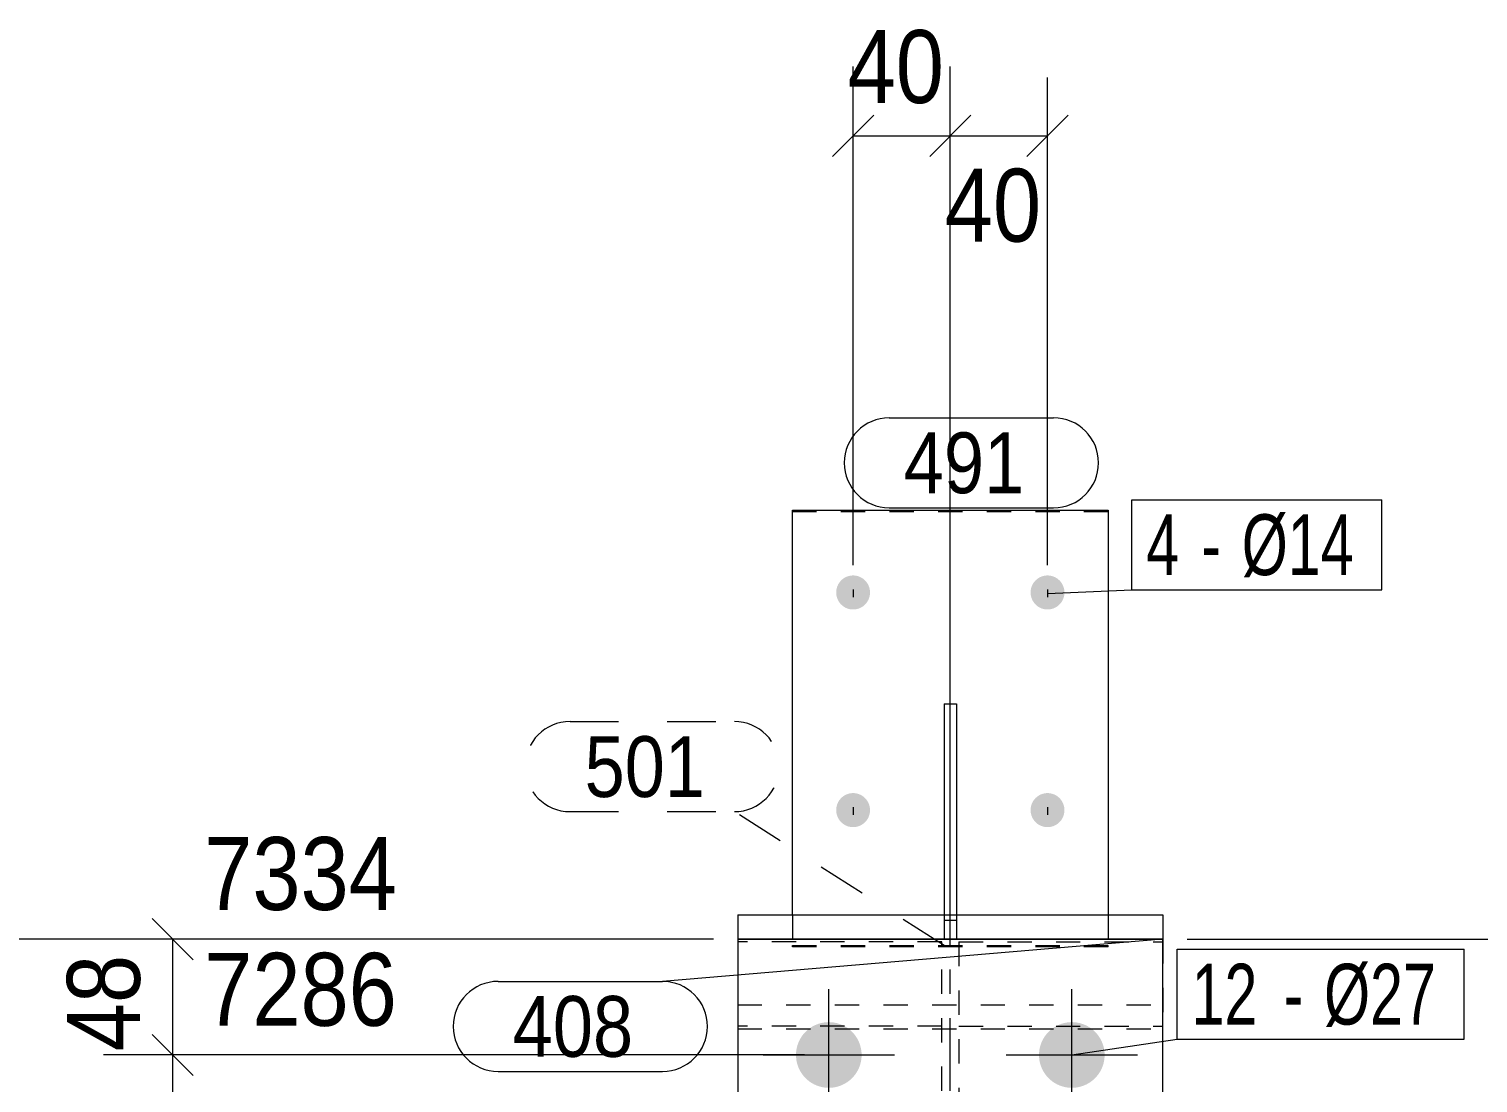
# Model space of a CAD drawing. Header units: millimetres. Extents: x 2 to 579, y 1 to 405.
# Drawn here: x 66.5 to 126.2, y 332.6 to 375.9 of the extents above; entities that cross this region are included whole.
import ezdxf

# ---------------------------------------------------------------- set-up
doc = ezdxf.new("R2010")
doc.units = ezdxf.units.MM
for name, pattern in [('XKITLINE00', [0]), ('XKITLINE01', [4, 1, -1, 1, -1]), ('XKITLINE02', [4, 2, -2]), ('XKITLINE03', [6, 3, -1, 1, -1])]:
    doc.linetypes.add(name, pattern=pattern)
for name, color, linetype, lineweight in [('Bolt', 3, 'Continuous', 0), ('BoltMark', 7, 'Continuous', 0), ('Dimensions', 7, 'Continuous', 0), ('Part', 2, 'Continuous', 0), ('PartMark', 7, 'Continuous', 0)]:
    doc.layers.add(name, color=color, linetype=linetype, lineweight=lineweight)
doc.styles.add('ARIAL', font='ARIAL.TTF')
doc.styles.add('ARIAL_NARROW', font='ARIALN.TTF')

# ---------------------------------------------------------------- blocks, each defined once
blk = doc.blocks.new('*A18')
at = {"layer": 'Bolt'}
for points in [[(98.1, 333.787), (98.102, 333.82), (98.104, 333.854), (98.107, 333.887), (98.11, 333.919), (98.115, 333.952), (98.12, 333.985), (98.126, 334.018), (98.133, 334.05), (98.14, 334.082), (98.149, 334.114), (98.158, 334.146), (98.168, 334.178), (98.179, 334.209), (98.19, 334.24), (98.203, 334.271), (98.216, 334.301), (98.23, 334.331), (98.244, 334.361), (98.259, 334.391), (98.275, 334.42), (98.292, 334.448), (98.309, 334.476), (98.328, 334.504), (98.346, 334.532), (98.366, 334.558), (98.386, 334.585), (98.406, 334.611), (98.428, 334.636), (98.45, 334.661), (98.472, 334.685), (98.495, 334.709), (98.519, 334.732), (98.543, 334.755), (98.568, 334.776), (98.594, 334.798), (98.619, 334.818), (98.646, 334.839), (98.673, 334.858), (98.7, 334.877), (98.728, 334.895), (98.756, 334.912), (98.785, 334.929), (98.814, 334.945), (98.843, 334.96), (98.873, 334.975), (98.903, 334.988), (98.933, 335.001), (98.964, 335.014), (98.995, 335.025), (99.027, 335.036), (99.058, 335.046), (99.09, 335.055), (99.122, 335.064), (99.154, 335.071), (99.187, 335.078), (99.219, 335.084), (99.252, 335.09), (99.285, 335.094), (99.318, 335.098), (99.351, 335.101), (99.384, 335.103), (99.417, 335.104), (99.45, 335.104), (99.483, 335.104), (99.516, 335.103), (99.549, 335.101), (99.582, 335.098), (99.615, 335.094), (99.648, 335.09), (99.681, 335.084), (99.713, 335.078), (99.746, 335.071), (99.778, 335.064), (99.81, 335.055), (99.842, 335.046), (99.873, 335.036), (99.905, 335.025), (99.936, 335.014), (99.967, 335.001), (99.997, 334.988), (100.027, 334.975), (100.057, 334.96), (100.086, 334.945), (100.115, 334.929), (100.144, 334.912), (100.172, 334.895), (100.2, 334.877), (100.227, 334.858), (100.254, 334.839), (100.281, 334.818), (100.306, 334.798), (100.332, 334.776), (100.357, 334.755), (100.381, 334.732), (100.405, 334.709), (100.428, 334.685), (100.45, 334.661), (100.472, 334.636), (100.494, 334.611), (100.514, 334.585), (100.534, 334.558), (100.554, 334.532), (100.572, 334.504), (100.591, 334.476), (100.608, 334.448), (100.625, 334.42), (100.641, 334.391), (100.656, 334.361), (100.67, 334.331), (100.684, 334.301), (100.697, 334.271), (100.71, 334.24), (100.721, 334.209), (100.732, 334.178), (100.742, 334.146), (100.751, 334.114), (100.76, 334.082), (100.767, 334.05), (100.774, 334.018), (100.78, 333.985), (100.785, 333.952), (100.79, 333.919), (100.793, 333.887), (100.796, 333.854), (100.798, 333.82), (100.8, 333.787), (100.8, 333.754), (100.8, 333.721), (100.798, 333.688), (100.796, 333.655), (100.793, 333.622), (100.79, 333.589), (100.785, 333.556), (100.78, 333.523), (100.774, 333.491), (100.767, 333.458), (100.76, 333.426), (100.751, 333.394), (100.742, 333.362), (100.732, 333.331), (100.721, 333.299), (100.71, 333.268), (100.697, 333.238), (100.684, 333.207), (100.67, 333.177), (100.656, 333.147), (100.641, 333.118), (100.625, 333.089), (100.608, 333.06), (100.591, 333.032), (100.572, 333.004), (100.554, 332.977), (100.534, 332.95), (100.514, 332.924), (100.494, 332.898), (100.472, 332.872), (100.45, 332.848), (100.428, 332.823), (100.405, 332.8), (100.381, 332.776), (100.357, 332.754), (100.332, 332.732), (100.306, 332.711), (100.281, 332.69), (100.254, 332.67), (100.227, 332.65), (100.2, 332.632), (100.172, 332.614), (100.144, 332.596), (100.115, 332.58), (100.086, 332.564), (100.057, 332.548), (100.027, 332.534), (99.997, 332.52), (99.967, 332.507), (99.936, 332.495), (99.905, 332.483), (99.873, 332.472), (99.842, 332.462), (99.81, 332.453), (99.778, 332.445), (99.746, 332.437), (99.713, 332.43), (99.681, 332.424), (99.648, 332.419), (99.615, 332.414), (99.582, 332.411), (99.549, 332.408), (99.516, 332.406), (99.483, 332.405), (99.45, 332.404), (99.417, 332.405), (99.384, 332.406), (99.351, 332.408), (99.318, 332.411), (99.285, 332.414), (99.252, 332.419), (99.219, 332.424), (99.187, 332.43), (99.154, 332.437), (99.122, 332.445), (99.09, 332.453), (99.058, 332.462), (99.027, 332.472), (98.995, 332.483), (98.964, 332.495), (98.933, 332.507), (98.903, 332.52), (98.873, 332.534), (98.843, 332.548), (98.814, 332.564), (98.785, 332.58), (98.756, 332.596), (98.728, 332.614), (98.7, 332.632), (98.673, 332.65), (98.646, 332.67), (98.619, 332.69), (98.594, 332.711), (98.568, 332.732), (98.543, 332.754), (98.519, 332.776), (98.495, 332.8), (98.472, 332.823), (98.45, 332.848), (98.428, 332.872), (98.406, 332.898), (98.386, 332.924), (98.366, 332.95), (98.346, 332.977), (98.328, 333.004), (98.309, 333.032), (98.292, 333.06), (98.275, 333.089), (98.259, 333.118), (98.244, 333.147), (98.23, 333.177), (98.216, 333.207), (98.203, 333.238), (98.19, 333.268), (98.179, 333.299), (98.168, 333.331), (98.158, 333.362), (98.149, 333.394), (98.14, 333.426), (98.133, 333.458), (98.126, 333.491), (98.12, 333.523), (98.115, 333.556), (98.11, 333.589), (98.107, 333.622), (98.104, 333.655), (98.102, 333.688), (98.1, 333.721), (98.1, 333.754)], [(108.1, 333.787), (108.102, 333.82), (108.104, 333.854), (108.107, 333.887), (108.11, 333.919), (108.115, 333.952), (108.12, 333.985), (108.126, 334.018), (108.133, 334.05), (108.14, 334.082), (108.149, 334.114), (108.158, 334.146), (108.168, 334.178), (108.179, 334.209), (108.19, 334.24), (108.203, 334.271), (108.216, 334.301), (108.23, 334.331), (108.244, 334.361), (108.259, 334.391), (108.275, 334.42), (108.292, 334.448), (108.309, 334.476), (108.328, 334.504), (108.346, 334.532), (108.366, 334.558), (108.386, 334.585), (108.406, 334.611), (108.428, 334.636), (108.45, 334.661), (108.472, 334.685), (108.495, 334.709), (108.519, 334.732), (108.543, 334.755), (108.568, 334.776), (108.594, 334.798), (108.619, 334.818), (108.646, 334.839), (108.673, 334.858), (108.7, 334.877), (108.728, 334.895), (108.756, 334.912), (108.785, 334.929), (108.814, 334.945), (108.843, 334.96), (108.873, 334.975), (108.903, 334.988), (108.933, 335.001), (108.964, 335.014), (108.995, 335.025), (109.027, 335.036), (109.058, 335.046), (109.09, 335.055), (109.122, 335.064), (109.154, 335.071), (109.187, 335.078), (109.219, 335.084), (109.252, 335.09), (109.285, 335.094), (109.318, 335.098), (109.351, 335.101), (109.384, 335.103), (109.417, 335.104), (109.45, 335.104), (109.483, 335.104), (109.516, 335.103), (109.549, 335.101), (109.582, 335.098), (109.615, 335.094), (109.648, 335.09), (109.681, 335.084), (109.713, 335.078), (109.746, 335.071), (109.778, 335.064), (109.81, 335.055), (109.842, 335.046), (109.873, 335.036), (109.905, 335.025), (109.936, 335.014), (109.967, 335.001), (109.997, 334.988), (110.027, 334.975), (110.057, 334.96), (110.086, 334.945), (110.115, 334.929), (110.144, 334.912), (110.172, 334.895), (110.2, 334.877), (110.227, 334.858), (110.254, 334.839), (110.281, 334.818), (110.306, 334.798), (110.332, 334.776), (110.357, 334.755), (110.381, 334.732), (110.405, 334.709), (110.428, 334.685), (110.45, 334.661), (110.472, 334.636), (110.494, 334.611), (110.514, 334.585), (110.534, 334.558), (110.554, 334.532), (110.572, 334.504), (110.591, 334.476), (110.608, 334.448), (110.625, 334.42), (110.641, 334.391), (110.656, 334.361), (110.67, 334.331), (110.684, 334.301), (110.697, 334.271), (110.71, 334.24), (110.721, 334.209), (110.732, 334.178), (110.742, 334.146), (110.751, 334.114), (110.76, 334.082), (110.767, 334.05), (110.774, 334.018), (110.78, 333.985), (110.785, 333.952), (110.79, 333.919), (110.793, 333.887), (110.796, 333.854), (110.798, 333.82), (110.8, 333.787), (110.8, 333.754), (110.8, 333.721), (110.798, 333.688), (110.796, 333.655), (110.793, 333.622), (110.79, 333.589), (110.785, 333.556), (110.78, 333.523), (110.774, 333.491), (110.767, 333.458), (110.76, 333.426), (110.751, 333.394), (110.742, 333.362), (110.732, 333.331), (110.721, 333.299), (110.71, 333.268), (110.697, 333.238), (110.684, 333.207), (110.67, 333.177), (110.656, 333.147), (110.641, 333.118), (110.625, 333.089), (110.608, 333.06), (110.591, 333.032), (110.572, 333.004), (110.554, 332.977), (110.534, 332.95), (110.514, 332.924), (110.494, 332.898), (110.472, 332.872), (110.45, 332.848), (110.428, 332.823), (110.405, 332.8), (110.381, 332.776), (110.357, 332.754), (110.332, 332.732), (110.306, 332.711), (110.281, 332.69), (110.254, 332.67), (110.227, 332.65), (110.2, 332.632), (110.172, 332.614), (110.144, 332.596), (110.115, 332.58), (110.086, 332.564), (110.057, 332.548), (110.027, 332.534), (109.997, 332.52), (109.967, 332.507), (109.936, 332.495), (109.905, 332.483), (109.873, 332.472), (109.842, 332.462), (109.81, 332.453), (109.778, 332.445), (109.746, 332.437), (109.713, 332.43), (109.681, 332.424), (109.648, 332.419), (109.615, 332.414), (109.582, 332.411), (109.549, 332.408), (109.516, 332.406), (109.483, 332.405), (109.45, 332.404), (109.417, 332.405), (109.384, 332.406), (109.351, 332.408), (109.318, 332.411), (109.285, 332.414), (109.252, 332.419), (109.219, 332.424), (109.187, 332.43), (109.154, 332.437), (109.122, 332.445), (109.09, 332.453), (109.058, 332.462), (109.027, 332.472), (108.995, 332.483), (108.964, 332.495), (108.933, 332.507), (108.903, 332.52), (108.873, 332.534), (108.843, 332.548), (108.814, 332.564), (108.785, 332.58), (108.756, 332.596), (108.728, 332.614), (108.7, 332.632), (108.673, 332.65), (108.646, 332.67), (108.619, 332.69), (108.594, 332.711), (108.568, 332.732), (108.543, 332.754), (108.519, 332.776), (108.495, 332.8), (108.472, 332.823), (108.45, 332.848), (108.428, 332.872), (108.406, 332.898), (108.386, 332.924), (108.366, 332.95), (108.346, 332.977), (108.328, 333.004), (108.309, 333.032), (108.292, 333.06), (108.275, 333.089), (108.259, 333.118), (108.244, 333.147), (108.23, 333.177), (108.216, 333.207), (108.203, 333.238), (108.19, 333.268), (108.179, 333.299), (108.168, 333.331), (108.158, 333.362), (108.149, 333.394), (108.14, 333.426), (108.133, 333.458), (108.126, 333.491), (108.12, 333.523), (108.115, 333.556), (108.11, 333.589), (108.107, 333.622), (108.104, 333.655), (108.102, 333.688), (108.1, 333.721), (108.1, 333.754)]]:
    blk.add_hatch(color=3, dxfattribs=at).paths.add_polyline_path(points, flags=17)
at = {"layer": 'Bolt', "color": 3, "linetype": 'XKITLINE00', "lineweight": 0}
for p, q in [((99.45, 331.054), (99.45, 336.454)), ((109.45, 331.054), (109.45, 336.454)), ((96.75, 333.754), (102.15, 333.754)), ((106.75, 333.754), (112.15, 333.754))]:
    blk.add_line(p, q, dxfattribs=at)
blk = doc.blocks.new('*A20')
at = {"layer": 'Bolt'}
for points in [[(101.145, 352.739), (101.143, 352.705), (101.139, 352.671), (101.133, 352.637), (101.125, 352.603), (101.116, 352.57), (101.105, 352.538), (101.093, 352.506), (101.079, 352.474), (101.064, 352.444), (101.047, 352.414), (101.029, 352.385), (101.009, 352.357), (100.988, 352.329), (100.966, 352.303), (100.942, 352.279), (100.917, 352.255), (100.892, 352.232), (100.865, 352.211), (100.837, 352.192), (100.808, 352.173), (100.778, 352.156), (100.748, 352.141), (100.716, 352.127), (100.685, 352.114), (100.652, 352.104), (100.619, 352.095), (100.586, 352.087), (100.552, 352.081), (100.518, 352.077), (100.484, 352.074), (100.45, 352.074), (100.416, 352.074), (100.382, 352.077), (100.348, 352.081), (100.314, 352.087), (100.281, 352.095), (100.248, 352.104), (100.215, 352.114), (100.184, 352.127), (100.152, 352.141), (100.122, 352.156), (100.092, 352.173), (100.063, 352.192), (100.035, 352.211), (100.008, 352.232), (99.983, 352.255), (99.958, 352.279), (99.934, 352.303), (99.912, 352.329), (99.891, 352.357), (99.871, 352.385), (99.853, 352.414), (99.836, 352.444), (99.821, 352.474), (99.807, 352.506), (99.795, 352.538), (99.784, 352.57), (99.775, 352.603), (99.767, 352.637), (99.761, 352.671), (99.757, 352.705), (99.755, 352.739), (99.754, 352.774), (99.755, 352.808), (99.757, 352.842), (99.761, 352.876), (99.767, 352.91), (99.775, 352.944), (99.784, 352.977), (99.795, 353.009), (99.807, 353.041), (99.821, 353.073), (99.836, 353.104), (99.853, 353.133), (99.871, 353.162), (99.891, 353.191), (99.912, 353.218), (99.934, 353.244), (99.958, 353.269), (99.983, 353.292), (100.008, 353.315), (100.035, 353.336), (100.063, 353.356), (100.092, 353.374), (100.122, 353.391), (100.152, 353.406), (100.184, 353.42), (100.215, 353.433), (100.248, 353.443), (100.281, 353.453), (100.314, 353.46), (100.348, 353.466), (100.382, 353.47), (100.416, 353.473), (100.45, 353.474), (100.484, 353.473), (100.518, 353.47), (100.552, 353.466), (100.586, 353.46), (100.619, 353.453), (100.652, 353.443), (100.685, 353.433), (100.716, 353.42), (100.748, 353.406), (100.778, 353.391), (100.808, 353.374), (100.837, 353.356), (100.865, 353.336), (100.892, 353.315), (100.917, 353.292), (100.942, 353.269), (100.966, 353.244), (100.988, 353.218), (101.009, 353.191), (101.029, 353.162), (101.047, 353.133), (101.064, 353.104), (101.079, 353.073), (101.093, 353.041), (101.105, 353.009), (101.116, 352.977), (101.125, 352.944), (101.133, 352.91), (101.139, 352.876), (101.143, 352.842), (101.145, 352.808), (101.146, 352.774)], [(109.145, 352.739), (109.143, 352.705), (109.139, 352.671), (109.133, 352.637), (109.125, 352.603), (109.116, 352.57), (109.105, 352.538), (109.093, 352.506), (109.079, 352.474), (109.064, 352.444), (109.047, 352.414), (109.029, 352.385), (109.009, 352.357), (108.988, 352.329), (108.966, 352.303), (108.942, 352.279), (108.917, 352.255), (108.892, 352.232), (108.865, 352.211), (108.837, 352.192), (108.808, 352.173), (108.778, 352.156), (108.748, 352.141), (108.716, 352.127), (108.685, 352.114), (108.652, 352.104), (108.619, 352.095), (108.586, 352.087), (108.552, 352.081), (108.518, 352.077), (108.484, 352.074), (108.45, 352.074), (108.416, 352.074), (108.382, 352.077), (108.348, 352.081), (108.314, 352.087), (108.281, 352.095), (108.248, 352.104), (108.215, 352.114), (108.184, 352.127), (108.152, 352.141), (108.122, 352.156), (108.092, 352.173), (108.063, 352.192), (108.035, 352.211), (108.008, 352.232), (107.983, 352.255), (107.958, 352.279), (107.934, 352.303), (107.912, 352.329), (107.891, 352.357), (107.871, 352.385), (107.853, 352.414), (107.836, 352.444), (107.821, 352.474), (107.807, 352.506), (107.795, 352.538), (107.784, 352.57), (107.775, 352.603), (107.767, 352.637), (107.761, 352.671), (107.757, 352.705), (107.755, 352.739), (107.754, 352.774), (107.755, 352.808), (107.757, 352.842), (107.761, 352.876), (107.767, 352.91), (107.775, 352.944), (107.784, 352.977), (107.795, 353.009), (107.807, 353.041), (107.821, 353.073), (107.836, 353.104), (107.853, 353.133), (107.871, 353.162), (107.891, 353.191), (107.912, 353.218), (107.934, 353.244), (107.958, 353.269), (107.983, 353.292), (108.008, 353.315), (108.035, 353.336), (108.063, 353.356), (108.092, 353.374), (108.122, 353.391), (108.152, 353.406), (108.184, 353.42), (108.215, 353.433), (108.248, 353.443), (108.281, 353.453), (108.314, 353.46), (108.348, 353.466), (108.382, 353.47), (108.416, 353.473), (108.45, 353.474), (108.484, 353.473), (108.518, 353.47), (108.552, 353.466), (108.586, 353.46), (108.619, 353.453), (108.652, 353.443), (108.685, 353.433), (108.716, 353.42), (108.748, 353.406), (108.778, 353.391), (108.808, 353.374), (108.837, 353.356), (108.865, 353.336), (108.892, 353.315), (108.917, 353.292), (108.942, 353.269), (108.966, 353.244), (108.988, 353.218), (109.009, 353.191), (109.029, 353.162), (109.047, 353.133), (109.064, 353.104), (109.079, 353.073), (109.093, 353.041), (109.105, 353.009), (109.116, 352.977), (109.125, 352.944), (109.133, 352.91), (109.139, 352.876), (109.143, 352.842), (109.145, 352.808), (109.146, 352.774)], [(101.145, 343.789), (101.143, 343.755), (101.139, 343.72), (101.133, 343.687), (101.125, 343.653), (101.116, 343.62), (101.105, 343.587), (101.093, 343.555), (101.079, 343.524), (101.064, 343.493), (101.047, 343.463), (101.029, 343.434), (101.009, 343.406), (100.988, 343.379), (100.966, 343.353), (100.942, 343.328), (100.917, 343.305), (100.892, 343.282), (100.865, 343.261), (100.837, 343.241), (100.808, 343.223), (100.778, 343.206), (100.748, 343.19), (100.716, 343.176), (100.685, 343.164), (100.652, 343.153), (100.619, 343.144), (100.586, 343.137), (100.552, 343.131), (100.518, 343.127), (100.484, 343.124), (100.45, 343.123), (100.416, 343.124), (100.382, 343.127), (100.348, 343.131), (100.314, 343.137), (100.281, 343.144), (100.248, 343.153), (100.215, 343.164), (100.184, 343.176), (100.152, 343.19), (100.122, 343.206), (100.092, 343.223), (100.063, 343.241), (100.035, 343.261), (100.008, 343.282), (99.983, 343.305), (99.958, 343.328), (99.934, 343.353), (99.912, 343.379), (99.891, 343.406), (99.871, 343.434), (99.853, 343.463), (99.836, 343.493), (99.821, 343.524), (99.807, 343.555), (99.795, 343.587), (99.784, 343.62), (99.775, 343.653), (99.767, 343.687), (99.761, 343.72), (99.757, 343.755), (99.755, 343.789), (99.754, 343.823), (99.755, 343.858), (99.757, 343.892), (99.761, 343.926), (99.767, 343.96), (99.775, 343.993), (99.784, 344.026), (99.795, 344.059), (99.807, 344.091), (99.821, 344.122), (99.836, 344.153), (99.853, 344.183), (99.871, 344.212), (99.891, 344.24), (99.912, 344.267), (99.934, 344.293), (99.958, 344.318), (99.983, 344.342), (100.008, 344.364), (100.035, 344.385), (100.063, 344.405), (100.092, 344.424), (100.122, 344.441), (100.152, 344.456), (100.184, 344.47), (100.215, 344.482), (100.248, 344.493), (100.281, 344.502), (100.314, 344.51), (100.348, 344.516), (100.382, 344.52), (100.416, 344.522), (100.45, 344.523), (100.484, 344.522), (100.518, 344.52), (100.552, 344.516), (100.586, 344.51), (100.619, 344.502), (100.652, 344.493), (100.685, 344.482), (100.716, 344.47), (100.748, 344.456), (100.778, 344.441), (100.808, 344.424), (100.837, 344.405), (100.865, 344.385), (100.892, 344.364), (100.917, 344.342), (100.942, 344.318), (100.966, 344.293), (100.988, 344.267), (101.009, 344.24), (101.029, 344.212), (101.047, 344.183), (101.064, 344.153), (101.079, 344.122), (101.093, 344.091), (101.105, 344.059), (101.116, 344.026), (101.125, 343.993), (101.133, 343.96), (101.139, 343.926), (101.143, 343.892), (101.145, 343.858), (101.146, 343.823)], [(109.145, 343.789), (109.143, 343.755), (109.139, 343.72), (109.133, 343.687), (109.125, 343.653), (109.116, 343.62), (109.105, 343.587), (109.093, 343.555), (109.079, 343.524), (109.064, 343.493), (109.047, 343.463), (109.029, 343.434), (109.009, 343.406), (108.988, 343.379), (108.966, 343.353), (108.942, 343.328), (108.917, 343.305), (108.892, 343.282), (108.865, 343.261), (108.837, 343.241), (108.808, 343.223), (108.778, 343.206), (108.748, 343.19), (108.716, 343.176), (108.685, 343.164), (108.652, 343.153), (108.619, 343.144), (108.586, 343.137), (108.552, 343.131), (108.518, 343.127), (108.484, 343.124), (108.45, 343.123), (108.416, 343.124), (108.382, 343.127), (108.348, 343.131), (108.314, 343.137), (108.281, 343.144), (108.248, 343.153), (108.215, 343.164), (108.184, 343.176), (108.152, 343.19), (108.122, 343.206), (108.092, 343.223), (108.063, 343.241), (108.035, 343.261), (108.008, 343.282), (107.983, 343.305), (107.958, 343.328), (107.934, 343.353), (107.912, 343.379), (107.891, 343.406), (107.871, 343.434), (107.853, 343.463), (107.836, 343.493), (107.821, 343.524), (107.807, 343.555), (107.795, 343.587), (107.784, 343.62), (107.775, 343.653), (107.767, 343.687), (107.761, 343.72), (107.757, 343.755), (107.755, 343.789), (107.754, 343.823), (107.755, 343.858), (107.757, 343.892), (107.761, 343.926), (107.767, 343.96), (107.775, 343.993), (107.784, 344.026), (107.795, 344.059), (107.807, 344.091), (107.821, 344.122), (107.836, 344.153), (107.853, 344.183), (107.871, 344.212), (107.891, 344.24), (107.912, 344.267), (107.934, 344.293), (107.958, 344.318), (107.983, 344.342), (108.008, 344.364), (108.035, 344.385), (108.063, 344.405), (108.092, 344.424), (108.122, 344.441), (108.152, 344.456), (108.184, 344.47), (108.215, 344.482), (108.248, 344.493), (108.281, 344.502), (108.314, 344.51), (108.348, 344.516), (108.382, 344.52), (108.416, 344.522), (108.45, 344.523), (108.484, 344.522), (108.518, 344.52), (108.552, 344.516), (108.586, 344.51), (108.619, 344.502), (108.652, 344.493), (108.685, 344.482), (108.716, 344.47), (108.748, 344.456), (108.778, 344.441), (108.808, 344.424), (108.837, 344.405), (108.865, 344.385), (108.892, 344.364), (108.917, 344.342), (108.942, 344.318), (108.966, 344.293), (108.988, 344.267), (109.009, 344.24), (109.029, 344.212), (109.047, 344.183), (109.064, 344.153), (109.079, 344.122), (109.093, 344.091), (109.105, 344.059), (109.116, 344.026), (109.125, 343.993), (109.133, 343.96), (109.139, 343.926), (109.143, 343.892), (109.145, 343.858), (109.146, 343.823)]]:
    blk.add_hatch(color=3, dxfattribs=at).paths.add_polyline_path(points, flags=17)
at = {"layer": 'Bolt', "color": 3, "linetype": 'XKITLINE00', "lineweight": 0}
for p, q in [((100.45, 352.895), (100.45, 352.581)), ((108.45, 352.895), (108.45, 352.581)), ((100.45, 343.945), (100.45, 343.63)), ((108.45, 343.945), (108.45, 343.63))]:
    blk.add_line(p, q, dxfattribs=at)
blk = doc.blocks.new('*A22')
at = {"layer": 'Part', "color": 7, "linetype": 'XKITLINE03', "lineweight": 0}
blk.add_line((104.45, 194.274), (104.45, 346.671), dxfattribs=at)
at = {"layer": 'Part', "color": 2, "linetype": 'XKITLINE00', "lineweight": 0}
for p, q in [((113.2, 338.517), (95.7, 338.517)), ((95.7, 338.517), (95.7, 194.274)), ((113.2, 194.274), (113.2, 338.517))]:
    blk.add_line(p, q, dxfattribs=at)
at = {"layer": 'Part', "color": 7, "linetype": 'XKITLINE01', "lineweight": 0}
for p, q in [((104.1, 338.401), (95.7, 338.401)), ((104.1, 194.274), (104.1, 338.401)), ((104.8, 338.401), (104.8, 194.274)), ((104.8, 338.401), (113.2, 338.401)), ((104.1, 334.941), (95.7, 334.941)), ((95.7, 334.825), (113.2, 334.825)), ((104.8, 334.941), (113.2, 334.941))]:
    blk.add_line(p, q, dxfattribs=at)
blk = doc.blocks.new('*A24')
at = {"layer": 'Part', "color": 2, "linetype": 'XKITLINE00', "lineweight": 0}
for p, q in [((97.95, 339.511), (97.95, 356.155)), ((97.95, 356.155), (110.95, 356.155)), ((110.95, 356.155), (110.95, 339.511))]:
    blk.add_line(p, q, dxfattribs=at)
at = {"layer": 'Part', "color": 7, "linetype": 'XKITLINE01', "lineweight": 0}
for p, q in [((97.95, 356.102), (110.95, 356.102)), ((97.95, 339.511), (97.95, 338.202)), ((110.95, 339.511), (110.95, 338.202)), ((97.95, 338.254), (110.95, 338.254)), ((97.95, 338.202), (97.95, 338.254)), ((110.95, 338.202), (97.95, 338.202)), ((110.95, 338.202), (110.95, 338.254))]:
    blk.add_line(p, q, dxfattribs=at)
blk = doc.blocks.new('*A25')
at = {"layer": 'Part', "color": 2, "linetype": 'XKITLINE00', "lineweight": 0}
for p, q in [((104.2, 348.199), (104.2, 339.511)), ((104.2, 348.199), (104.7, 348.199)), ((104.7, 348.199), (104.7, 339.511))]:
    blk.add_line(p, q, dxfattribs=at)
at = {"layer": 'Part', "color": 7, "linetype": 'XKITLINE01', "lineweight": 0}
for p, q in [((104.2, 339.511), (104.2, 338.254)), ((104.2, 339.303), (104.7, 339.303)), ((104.7, 339.511), (104.7, 338.254)), ((104.2, 338.254), (104.7, 338.254))]:
    blk.add_line(p, q, dxfattribs=at)
blk = doc.blocks.new('*A26')
at = {"layer": 'Part', "color": 2, "linetype": 'XKITLINE00', "lineweight": 0}
for p, q in [((95.7, 339.511), (95.7, 338.517)), ((95.7, 339.511), (113.2, 339.511)), ((113.2, 339.511), (113.2, 338.517)), ((95.7, 338.517), (113.2, 338.517))]:
    blk.add_line(p, q, dxfattribs=at)
at = {"layer": 'Part', "color": 7, "linetype": 'XKITLINE01', "lineweight": 0}
for p, q in [((95.7, 338.517), (95.7, 334.825)), ((113.2, 338.517), (113.2, 334.825)), ((95.7, 335.819), (113.2, 335.819)), ((95.7, 334.825), (113.2, 334.825))]:
    blk.add_line(p, q, dxfattribs=at)
blk = doc.blocks.new('*A81')
at = {"layer": 'Dimensions', "color": 7, "linetype": 'XKITLINE00', "lineweight": 0}
for p, q in [((100.45, 353.895), (100.45, 374.4)), ((104.45, 339.517), (104.45, 374.4)), ((101.299, 372.399), (99.601, 370.701)), ((105.299, 372.399), (103.601, 370.701)), ((100.45, 371.55), (104.45, 371.55))]:
    blk.add_line(p, q, dxfattribs=at)
at = {"layer": 'Dimensions', "color": 3}
for p in [(100.45, 371.55), (104.45, 371.55)]:
    blk.add_point(p, dxfattribs=at)
at = {"layer": 'Dimensions', "color": 3, "style": 'ARIAL', "width": 0.85}
blk.add_text('40', height=3, dxfattribs=at).set_placement((100.225, 372.9))
blk = doc.blocks.new('*A82')
at = {"layer": 'Dimensions', "color": 7, "linetype": 'XKITLINE00', "lineweight": 0}
for p, q in [((104.45, 339.517), (104.45, 373.95)), ((108.45, 353.895), (108.45, 373.95)), ((105.299, 372.399), (103.601, 370.701)), ((109.299, 372.399), (107.601, 370.701)), ((104.45, 371.55), (108.45, 371.55))]:
    blk.add_line(p, q, dxfattribs=at)
at = {"layer": 'Dimensions', "color": 3}
for p in [(104.45, 371.55), (108.45, 371.55)]:
    blk.add_point(p, dxfattribs=at)
at = {"layer": 'Dimensions', "color": 3, "style": 'ARIAL', "width": 0.85}
blk.add_text('40', height=3, dxfattribs=at).set_placement((104.225, 367.2))
blk = doc.blocks.new('*A84')
at = {"layer": 'Dimensions', "color": 7, "linetype": 'XKITLINE00', "lineweight": 0}
for p, q in [((139.601, 339.365), (141.299, 337.668)), ((114.2, 338.517), (142.85, 338.517)), ((140.45, 306.065), (140.45, 338.517)), ((139.601, 306.914), (141.299, 305.217)), ((120.8, 306.065), (142.85, 306.065))]:
    blk.add_line(p, q, dxfattribs=at)
at = {"layer": 'Dimensions', "color": 3}
for p in [(140.45, 338.517), (140.45, 306.065)]:
    blk.add_point(p, dxfattribs=at)
at = {"layer": 'Dimensions', "color": 3, "style": 'ARIAL', "width": 0.85}
blk.add_text('7334', height=3, dxfattribs=at).set_placement((130.25, 339.717))
blk.add_text('325', height=3, rotation=90.00021, dxfattribs=at).set_placement((139.1, 318.953))
blk = doc.blocks.new('*A86')
at = {"layer": 'Dimensions', "color": 7, "linetype": 'XKITLINE00', "lineweight": 0}
blk.add_line((94.7, 338.517), (49.6, 338.517), dxfattribs=at)
blk = doc.blocks.new('*A92')
at = {"layer": 'Dimensions', "color": 7, "linetype": 'XKITLINE00', "lineweight": 0}
for p, q in [((71.601, 334.603), (73.299, 332.906)), ((98.45, 333.754), (69.6, 333.754)), ((72.45, 325.754), (72.45, 333.754)), ((71.601, 326.603), (73.299, 324.906)), ((98.45, 325.754), (69.6, 325.754))]:
    blk.add_line(p, q, dxfattribs=at)
at = {"layer": 'Dimensions', "color": 3}
for p in [(72.45, 333.754), (72.45, 325.754)]:
    blk.add_point(p, dxfattribs=at)
at = {"layer": 'Dimensions', "color": 3, "style": 'ARIAL', "width": 0.85}
blk.add_text('7286', height=3, dxfattribs=at).set_placement((73.75, 334.954))
blk.add_text('80', height=3, rotation=90.00021, dxfattribs=at).set_placement((71.1, 327.529))
blk = doc.blocks.new('*A93')
at = {"layer": 'Dimensions', "color": 7, "linetype": 'XKITLINE00', "lineweight": 0}
for p, q in [((71.601, 339.365), (73.299, 337.668)), ((94.7, 338.517), (69.6, 338.517)), ((72.45, 333.754), (72.45, 338.517)), ((71.601, 334.603), (73.299, 332.906)), ((98.45, 333.754), (69.6, 333.754))]:
    blk.add_line(p, q, dxfattribs=at)
at = {"layer": 'Dimensions', "color": 3}
for p in [(72.45, 338.517), (72.45, 333.754)]:
    blk.add_point(p, dxfattribs=at)
at = {"layer": 'Dimensions', "color": 3, "style": 'ARIAL', "width": 0.85}
blk.add_text('7334', height=3, dxfattribs=at).set_placement((73.75, 339.717))
blk.add_text('48', height=3, rotation=90.00021, dxfattribs=at).set_placement((71.1, 333.91))
blk = doc.blocks.new('*A94')
at = {"layer": 'BoltMark', "color": 7, "linetype": 'XKITLINE00', "lineweight": 0}
for p, q in [((113.78, 338.104), (125.596, 338.104)), ((113.78, 334.404), (113.78, 338.104)), ((125.596, 334.404), (125.596, 338.104)), ((109.45, 333.754), (113.78, 334.404)), ((113.78, 334.404), (125.596, 334.404))]:
    blk.add_line(p, q, dxfattribs=at)
at = {"layer": 'BoltMark', "color": 3, "style": 'ARIAL_NARROW', "width": 0.85}
for s, p in [('12', (114.38, 335.004)), ('Ø27', (119.829, 335.004)), ('-', (118.17, 335.004))]:
    blk.add_text(s, height=2.5, dxfattribs=at).set_placement(p)
blk = doc.blocks.new('*A95')
at = {"layer": 'BoltMark', "color": 7, "linetype": 'XKITLINE00', "lineweight": 0}
for p, q in [((111.914, 356.588), (122.21, 356.588)), ((111.914, 352.888), (111.914, 356.588)), ((122.21, 352.888), (122.21, 356.588)), ((108.45, 352.738), (111.914, 352.888)), ((111.914, 352.888), (122.21, 352.888))]:
    blk.add_line(p, q, dxfattribs=at)
at = {"layer": 'BoltMark', "color": 3, "style": 'ARIAL_NARROW', "width": 0.85}
for s, p in [('4', (112.514, 353.488)), ('Ø14', (116.443, 353.488)), ('-', (114.784, 353.488))]:
    blk.add_text(s, height=2.5, dxfattribs=at).set_placement(p)
blk = doc.blocks.new('*A100')
at = {"layer": 'PartMark', "color": 7, "linetype": 'XKITLINE00', "lineweight": 0}
for p, q in [((113.2, 338.517), (92.607, 336.779)), ((85.844, 336.779), (92.607, 336.779)), ((85.844, 333.079), (92.607, 333.079))]:
    blk.add_line(p, q, dxfattribs=at)
for centre, start, end in [((85.844, 334.929), 90, 270), ((92.607, 334.929), 270, 90)]:
    blk.add_arc(centre, 1.85, start, end, dxfattribs=at)
at = {"layer": 'PartMark', "color": 3, "style": 'ARIAL', "width": 0.85}
blk.add_text('408', height=2.5, dxfattribs=at).set_placement((86.444, 333.679))
blk = doc.blocks.new('*A101')
at = {"layer": 'PartMark', "color": 7, "linetype": 'XKITLINE02', "lineweight": 0}
for p, q in [((88.801, 347.463), (95.563, 347.463)), ((88.801, 343.763), (95.563, 343.763)), ((104.2, 338.254), (95.563, 343.763))]:
    blk.add_line(p, q, dxfattribs=at)
for centre, start, end in [((88.801, 345.613), 90, 270), ((95.563, 345.613), 270, 90)]:
    blk.add_arc(centre, 1.85, start, end, dxfattribs=at)
at = {"layer": 'PartMark', "color": 3, "style": 'ARIAL', "width": 0.85}
blk.add_text('501', height=2.5, dxfattribs=at).set_placement((89.401, 344.363))
blk = doc.blocks.new('*A102')
at = {"layer": 'PartMark', "color": 7, "linetype": 'XKITLINE00', "lineweight": 0}
for p, q in [((101.937, 359.955), (108.7, 359.955)), ((101.937, 356.255), (108.7, 356.255))]:
    blk.add_line(p, q, dxfattribs=at)
for centre, start, end in [((101.937, 358.105), 90, 270), ((108.7, 358.105), 270, 90)]:
    blk.add_arc(centre, 1.85, start, end, dxfattribs=at)
at = {"layer": 'PartMark', "color": 3, "style": 'ARIAL', "width": 0.85}
blk.add_text('491', height=2.5, dxfattribs=at).set_placement((102.537, 356.855))

msp = doc.modelspace()

# ---------------------------------------------------------------- block references
at = {"lineweight": 0}
for name in ['*A81', '*A82', '*A102', '*A95', '*A24', '*A20', '*A25', '*A101', '*A86', '*A93', '*A84', '*A26', '*A100', '*A94', '*A92', '*A18']:
    msp.add_blockref(name, (0, 0), dxfattribs=at)
at = {"layer": 'Part', "lineweight": 0}
msp.add_blockref('*A22', (0, 0), dxfattribs=at)

doc.saveas('drawing.dxf')
